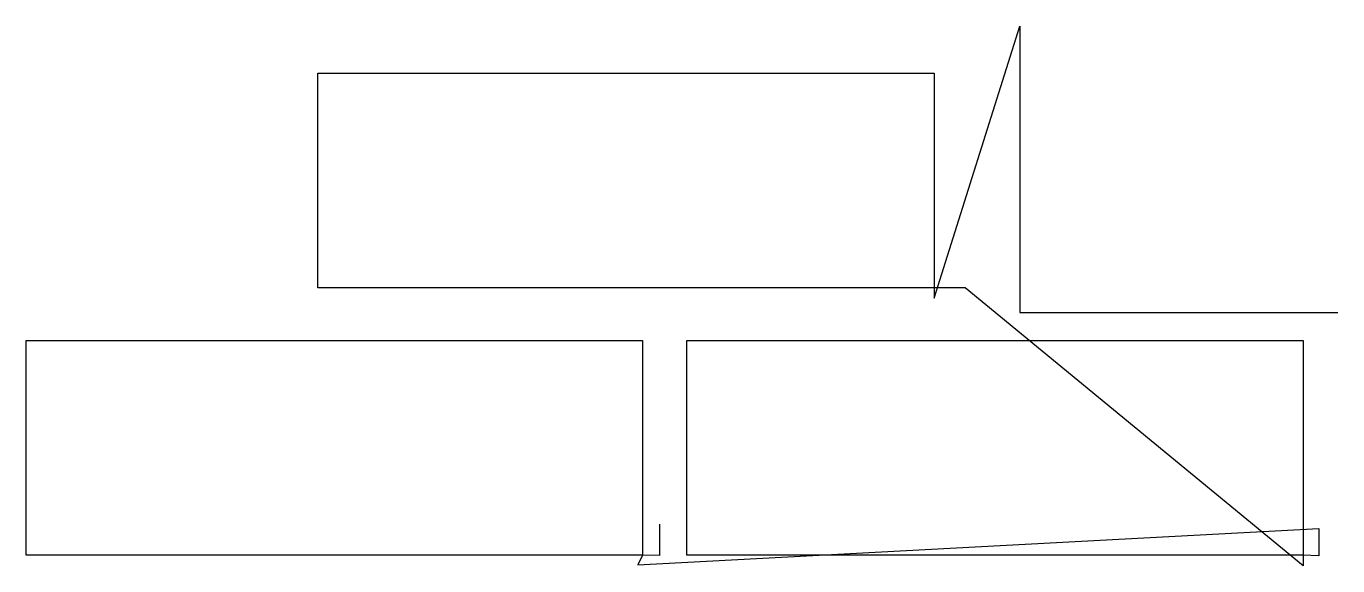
# Model space of a CAD drawing. Header units: metres. Extents: x 22 to 1312, y 10 to 540.
import ezdxf

# ---------------------------------------------------------------- set-up
doc = ezdxf.new("R2010")
doc.units = ezdxf.units.M

msp = doc.modelspace()

# ---------------------------------------------------------------- linework, layer by layer
at = {"layer": 'TOOL_0'}
for p, q in [((915.149, 272.789), (999.463, 540.25)), ((999.463, 540.25), (999.463, 539.25)), ((999.463, 539.25), (999.463, 540.25)), ((999.463, 540.25), (999.463, 539.25)), ((999.463, 539.25), (999.463, 258.798)), ((308.649, 283.072), (308.649, 494.072)), ((308.649, 494.072), (915.149, 494.072)), ((915.149, 494.072), (915.149, 283.072)), ((915.149, 283.072), (308.649, 283.072)), ((945.791, 283.072), (915.149, 283.072)), ((915.149, 283.072), (915.149, 272.789)), ((1278.371, 9.55), (945.791, 283.072)), ((999.463, 258.798), (1311.319, 258.798)), ((1311.319, 258.798), (1312.319, 258.798)), ((21.856, 20.028), (21.856, 231.028)), ((21.856, 231.028), (628.356, 231.028)), ((628.356, 231.028), (628.356, 20.028)), ((671.871, 20.028), (671.871, 231.028)), ((671.871, 231.028), (1278.371, 231.028)), ((1278.371, 231.028), (1278.371, 20.028)), ((623.512, 10.459), (1293.587, 46.049)), ((644.963, 50.587), (644.963, 19.764)), ((1293.587, 46.049), (1293.587, 19.444)), ((628.356, 20.028), (21.856, 20.028)), ((628.356, 20.028), (623.512, 10.459)), ((644.963, 19.764), (628.356, 20.028)), ((1278.371, 20.028), (671.871, 20.028)), ((1293.587, 19.444), (1278.371, 20.028)), ((1278.371, 20.028), (1278.371, 9.55))]:
    msp.add_line(p, q, dxfattribs=at)

doc.saveas('drawing.dxf')
